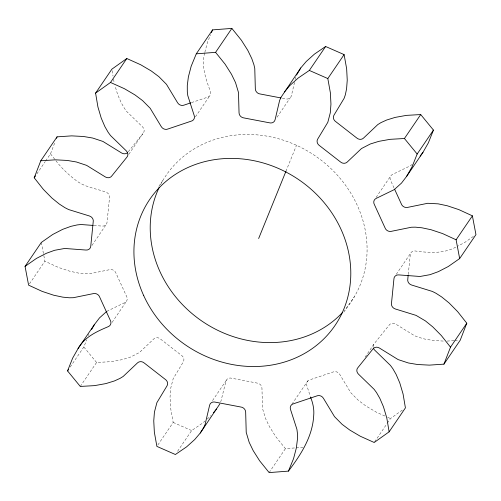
<?xml version="1.0" encoding="UTF-8"?>
<svg xmlns="http://www.w3.org/2000/svg" width="501" height="501" viewBox="0 0 501 501"><rect width="100%" height="100%" fill="white"/><g stroke="black" fill="none" stroke-linecap="round" stroke-linejoin="round"><path stroke-width="0.38" stroke-dasharray="2.5 1.88" d="M408.265 274.46L410.194 255.26A5.073 4.534 34.2 0 1 415.003 250.951C429 252.848 443.861 254.045 456.618 246.68M204.659 52.993C201.114 66.32 205.917 79.296 210.526 91.677A5.073 4.534 34.2 0 1 207.364 97.263L191.539 102.592M294.525 82.377L291.375 95.797A5.073 4.534 34.2 0 1 285.545 98.816L281.725 98.09M295.227 79.396L295.753 77.16M204.846 52.279L207.464 42.291L210.589 34.707M45.654 160.965L50.495 153.845L55.148 141.808M70.196 367.033L83.842 346.974L86.673 339.872M88.37 335.607L88.934 334.186M285.933 171.317L296.498 145.296M220.741 401.971L225.913 381.261A5.073 4.534 34.2 0 1 231.744 378.236L256.938 383.04A5.073 4.534 34.2 0 1 261.954 388.125L262.511 408.484L265.474 418.398L269.494 426.708L275.913 436.841L285.42 448.652L295.452 447.881M36.849 173.903L45.215 161.61M29.484 283.854L44.896 261.209L43.612 254.452M128.832 154.27L142.923 133.56A5.073 4.534 34.2 0 0 142.566 126.903L126.853 111.654L124.473 108.41L121.167 102.649L117.535 94.213L115.098 86.015M91.959 245.446L106.488 224.091M195.409 116.865L209.493 96.154M158.886 186.316L162.844 180.492M112.118 322.343L126.647 300.988M80.279 386.44L96.568 362.492L110.846 361.678L122.206 359.643L130.667 357.019L139.497 352.472L153.838 338.895A5.073 4.534 34.2 0 1 160.771 339.252L181.393 355.309A5.073 4.534 34.2 0 1 183.328 361.872L173.183 378.706L170.709 388.206L170.046 396.905L170.634 408.252L173.183 422.449L156.894 446.397M277.009 117.253L290.217 97.839M177.579 451.269L191.664 430.566L202.861 422.925L205.041 420.965M212.543 400.568L227.072 379.213M376.113 197.419L390.642 176.064M343.88 312.098L354.445 296.567M291.945 404.194L307.796 380.898M396.272 274.316L410.801 252.961M269.137 472.593L285.42 448.652M365.123 357.088L374.366 343.498L389.039 325.274A5.073 4.534 34.2 0 1 395.709 324.084L414.402 335.639L418.16 337.173L424.61 339.02L433.797 340.567L444.143 341.106M374.642 441.838L386.966 423.721M387.405 423.076L390.486 418.542L402.929 409.661M128.25 151.784L142.923 133.56M207.226 419.005L211.04 415.573M412.292 164.347L410.538 165.687L392.402 174.492A5.073 4.534 34.2 0 0 390.742 180.761L393.93 187.737M473.42 236.384L464.577 242.565L457.281 246.335M106.751 311.371L124.887 302.566A5.073 4.534 34.2 0 0 126.546 296.291L116.025 273.27A5.073 4.534 34.2 0 0 109.838 269.638L89.566 273.765L79.07 273.202L69.927 271.26L58.429 267.434L44.896 261.209M296.229 447.825L303.174 447.293M447.155 341.081L454.075 340.617M454.845 340.567L458.691 340.304M93.931 225.481L102.285 226.101A5.073 4.534 34.2 0 0 107.095 221.799L109.487 197.983A5.073 4.534 34.2 0 0 105.717 192.04C95.559 188.401 84.224 187.105 75.595 180.097C68.011 174.292 61.028 167.628 55.317 159.951M173.183 422.449L191.664 430.566M384.918 416.043L376.564 412.292L366.031 406.086L358.409 400.393L350.8 392.715L339.691 374.297A5.073 4.534 34.2 0 0 332.946 372.043L309.925 379.796A5.073 4.534 34.2 0 0 306.762 385.382L310.344 396.491M387.705 417.295L390.486 418.542M83.842 346.974L96.568 362.492M50.495 153.845L54.834 159.337M41.339 242.434L43.468 253.7M112.13 70.71L113.044 76.102M113.564 79.183L114.209 83.034M373.107 346.748A5.073 4.534 34.2 0 1 374.366 343.498M160.602 184.537A112.049 100.175 34.2 0 1 315.242 155.874A112.049 100.175 34.2 0 1 344.513 310.301"/><path stroke-width="0.75" d="M408.183 275.231L407.801 279.07A5.073 4.534 34.2 0 0 411.572 285.013L432.35 291.432L435.983 293.267L441.694 296.955L449.071 302.948L457.626 311.609L466.794 323.214L460.225 340.204L443.936 364.146L429.332 365.129L417.508 364.509L408.321 362.962L398.113 359.58L379.42 348.032A5.073 4.534 34.2 0 0 372.75 349.216L358.077 367.44A5.073 4.534 34.2 0 0 358.434 374.097L374.147 389.346L376.527 392.59L379.833 398.351L383.465 406.787L386.791 417.966L389.127 431.831L374.197 442.489L360.275 436.233L349.742 430.027L342.12 424.341L334.518 416.663L323.402 398.239A5.073 4.534 34.2 0 0 316.657 395.984L293.636 403.737A5.073 4.534 34.2 0 0 290.474 409.323L296.918 429.319L297.4 433.108L297.425 439.39L296.341 448.007L293.536 458.709L288.426 471.122L269.137 472.593L259.624 460.788L253.205 450.649L249.185 442.339L246.223 432.426L245.665 412.066A5.073 4.534 34.2 0 0 240.649 406.981L215.455 402.184A5.073 4.534 34.2 0 0 209.625 405.203L205.072 424.585L203.531 427.904L200.262 433.027L194.751 439.521L186.572 446.873L175.375 454.507L156.894 446.397L154.346 432.2L153.757 420.853L154.421 412.148L156.894 402.647L167.04 385.814A5.073 4.534 34.2 0 0 165.105 379.257L144.482 363.194A5.073 4.534 34.2 0 0 137.55 362.837L123.215 376.414L120.065 378.368L114.378 380.96L105.918 383.584L94.557 385.626L80.279 386.44L67.554 370.915L72.645 358.134L78.05 348.615L94.338 324.673L99.505 317.91L106.751 311.371M78.05 348.615C84.581 336.923 96.837 331.474 108.598 326.508A5.073 4.534 34.2 0 0 110.258 320.239L99.737 297.212A5.073 4.534 34.2 0 0 93.549 293.58L73.278 297.713L69.363 297.782L62.782 297.149L53.638 295.202L42.14 291.382L28.607 285.15L25.05 266.382L36.423 258.435L46.374 253.293L54.653 250.287L64.735 248.458L85.997 250.049A5.073 4.534 34.2 0 0 90.806 245.74L93.199 221.93A5.073 4.534 34.2 0 0 89.428 215.987L68.65 209.568L65.017 207.733L59.306 204.045L51.929 198.052L43.374 189.391L34.206 177.786L40.775 160.796L57.064 136.854L71.668 135.871L83.492 136.491L92.679 138.038L102.887 141.42L121.58 152.968A5.073 4.534 34.2 0 0 127.492 152.692M56.513 138.27L57.064 136.854M443.936 364.146L450.505 347.155L466.794 323.214M40.775 160.796L55.379 159.819L67.203 160.433L76.39 161.98L86.598 165.361L105.291 176.916A5.073 4.534 34.2 0 0 111.961 175.726L126.634 157.502A5.073 4.534 34.2 0 0 126.277 150.845L110.564 135.596L108.185 132.352L104.878 126.596L101.246 118.155L97.927 106.976L95.585 93.117L110.514 82.458L124.436 88.708L134.969 94.914L142.591 100.607L150.2 108.285L161.309 126.703A5.073 4.534 34.2 0 0 168.054 128.957L191.075 121.204A5.073 4.534 34.2 0 0 194.238 115.618L187.794 95.622L187.311 91.833L187.286 85.558L188.37 76.935L191.175 66.232L196.286 53.82L215.58 52.348L225.087 64.159L231.506 74.292L235.526 82.602L238.489 92.516L239.046 112.875A5.073 4.534 34.2 0 0 244.062 117.96L269.256 122.764A5.073 4.534 34.2 0 0 275.087 119.739L279.639 100.357L281.18 97.044L300.738 67.973L306.249 61.479L314.428 54.127L325.625 46.493L344.106 54.603L346.654 68.8L347.243 80.147L346.579 88.852L345.321 94.883L344.106 98.353L333.96 115.186A5.073 4.534 34.2 0 0 335.895 121.743L356.518 137.806A5.073 4.534 34.2 0 0 363.45 138.163L377.785 124.586L380.935 122.632L386.622 120.04L395.082 117.416L406.443 115.374L420.721 114.56L433.446 130.085L417.158 154.026L412.066 166.814L406.662 176.327L401.495 183.09L394.249 189.629L376.113 198.434A5.073 4.534 34.2 0 0 374.454 204.709L384.975 227.73A5.073 4.534 34.2 0 0 391.162 231.362L411.434 227.235L415.348 227.16L421.93 227.798L431.073 229.74L442.571 233.566L456.104 239.791L459.661 258.566L448.289 266.513L438.344 271.648L430.058 274.661L419.976 276.483L398.715 274.899A5.073 4.534 34.2 0 0 393.905 279.201L391.513 303.017A5.073 4.534 34.2 0 0 395.283 308.96L416.062 315.38L425.405 320.903L432.783 326.896L441.337 335.557L450.505 347.155M433.446 130.085L428.355 142.866L422.95 152.385L406.662 176.327M258.641 238.526L285.933 171.317M211.441 32.634L212.574 29.878L231.863 28.407L241.376 40.212L247.795 50.351L251.815 58.661L253.951 64.811L254.777 68.574L255.335 88.934A5.073 4.534 34.2 0 0 260.351 94.019L280.961 97.945M296.548 75.087L300.738 67.973M91.639 329.426L94.338 324.673M200.262 433.027L219.82 403.956M34.206 177.786L35.527 175.845M95.585 93.117L111.873 69.169L126.803 58.511L140.725 64.767L151.258 70.973L158.88 76.659L166.482 84.337L177.598 102.761A5.073 4.534 34.2 0 0 184.343 105.016L190.818 102.837M110.514 82.458L126.803 58.511M25.05 266.382L41.339 242.434L52.711 234.487L62.656 229.352L70.942 226.339L77.167 224.924L81.024 224.517L93.173 225.425M196.286 53.82L212.574 29.878M215.58 52.348L231.863 28.407M67.554 370.915L68.43 369.625M284.449 91.921L289.96 85.427L298.139 78.075L309.336 70.434L325.625 46.493M420.721 114.56L404.432 138.508L390.154 139.322L378.794 141.357L370.333 143.981L361.503 148.528L347.162 162.105A5.073 4.534 34.2 0 1 340.229 161.748L319.607 145.691A5.073 4.534 34.2 0 1 317.672 139.128L327.817 122.294L330.291 112.794L330.954 104.095L330.366 92.748L327.817 78.551L344.106 54.603M288.426 471.122C300.85 454.758 312.624 436.59 313.714 415.442C314.277 409.154 312.918 403.042 310.582 397.23M456.104 239.791L472.393 215.85L458.86 209.618L447.362 205.798L438.218 203.851L427.722 203.287L407.451 207.42A5.073 4.534 34.2 0 1 401.263 203.788L394.569 189.134M459.661 258.566L475.95 234.618L472.393 215.85M389.127 431.831L405.415 407.883L403.073 394.024L399.754 382.845L396.122 374.404L392.815 368.648L390.436 365.404L374.723 350.155A5.073 4.534 34.2 0 1 373.339 347.976M420.132 156.074L422.95 152.385M213.545 412.624L216.551 409.079M309.336 70.434L327.817 78.551M404.432 138.508L417.158 154.026M342.427 312.586A112.049 100.175 34.2 0 1 202.047 321.185A112.049 100.175 34.2 0 1 159.224 187.305M143.737 295.678A112.049 100.175 34.2 0 0 330.704 331.293A112.049 100.175 34.2 0 0 252.623 160.445A112.049 100.175 34.2 0 0 143.737 295.678"/></g></svg>
